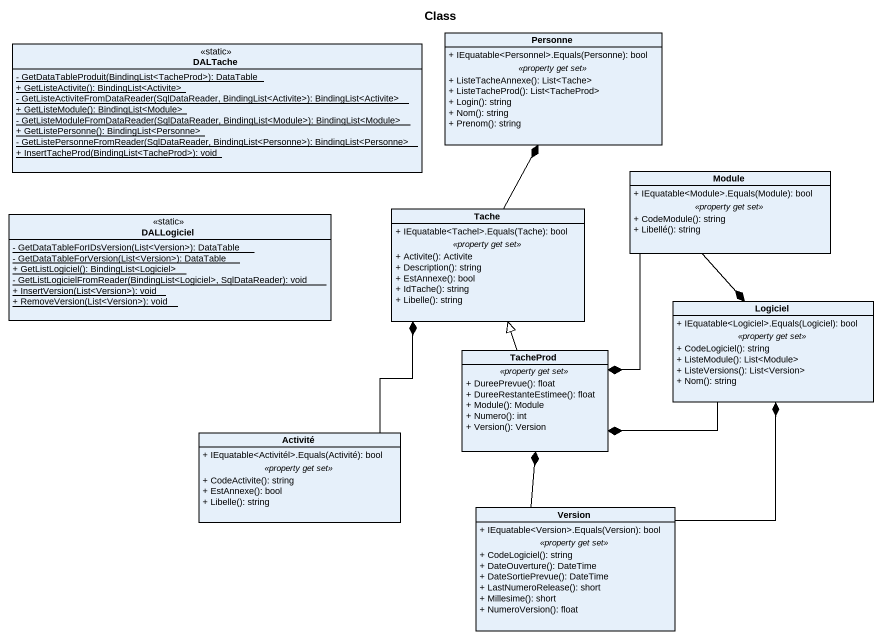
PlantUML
@startuml
title Class
hide circle
hide empty members
skinparam classAttributeIconSize 0
class Personne {
  + IEquatable<Personnel>.Equals(Personne): bool
  .. <<property get set>> ..
  + ListeTacheAnnexe(): List<Tache>
  + ListeTacheProd(): List<TacheProd>
  + Login(): string
  + Nom(): string
  + Prenom(): string
}
class DALTache <<static>> {
  {static} - GetDataTableProduit(BindingList<TacheProd>): DataTable
  {static} + GetListeActivite(): BindingList<Activite>
  {static} - GetListeActiviteFromDataReader(SqlDataReader, BindingList<Activite>): BindingList<Activite>
  {static} + GetListeModule(): BindingList<Module>
  {static} - GetListeModuleFromDataReader(SqlDataReader, BindingList<Module>): BindingList<Module>
  {static} + GetListePersonne(): BindingList<Personne>
  {static} - GetListePersonneFromReader(SqlDataReader, BindingList<Personne>): BindingList<Personne>
  {static} + InsertTacheProd(BindingList<TacheProd>): void
}
class Module {
  + IEquatable<Module>.Equals(Module): bool
  .. <<property get set>> ..
  + CodeModule(): string
  + Libellé(): string
}
class DALLogiciel <<static>> {
  {static} - GetDataTableForIDsVersion(List<Version>): DataTable
  {static} - GetDataTableForVersion(List<Version>): DataTable
  {static} + GetListLogiciel(): BindingList<Logiciel>
  {static} - GetListLogicielFromReader(BindingList<Logiciel>, SqlDataReader): void
  {static} + InsertVersion(List<Version>): void
  {static} + RemoveVersion(List<Version>): void
}
class Tache {
  + IEquatable<Tachel>.Equals(Tache): bool
  .. <<property get set>> ..
  + Activite(): Activite
  + Description(): string
  + EstAnnexe(): bool
  + IdTache(): string
  + Libelle(): string
}
class Logiciel {
  + IEquatable<Logiciel>.Equals(Logiciel): bool
  .. <<property get set>> ..
  + CodeLogiciel(): string
  + ListeModule(): List<Module>
  + ListeVersions(): List<Version>
  + Nom(): string
}
class TacheProd {
  .. <<property get set>> ..
  + DureePrevue(): float
  + DureeRestanteEstimee(): float
  + Module(): Module
  + Numero(): int
  + Version(): Version
}
class Activité {
  + IEquatable<Activitél>.Equals(Activité): bool
  .. <<property get set>> ..
  + CodeActivite(): string
  + EstAnnexe(): bool
  + Libelle(): string
}
class Version {
  + IEquatable<Version>.Equals(Version): bool
  .. <<property get set>> ..
  + CodeLogiciel(): string
  + DateOuverture(): DateTime
  + DateSortiePrevue(): DateTime
  + LastNumeroRelease(): short
  + Millesime(): short
  + NumeroVersion(): float
}
Module --* Logiciel
Module --* TacheProd
Tache -up-* Personne
Logiciel -left-* TacheProd
TacheProd -up-|> Tache
Activité -up-* Tache
Version -up-* Logiciel
Version -up-* TacheProd
@enduml
